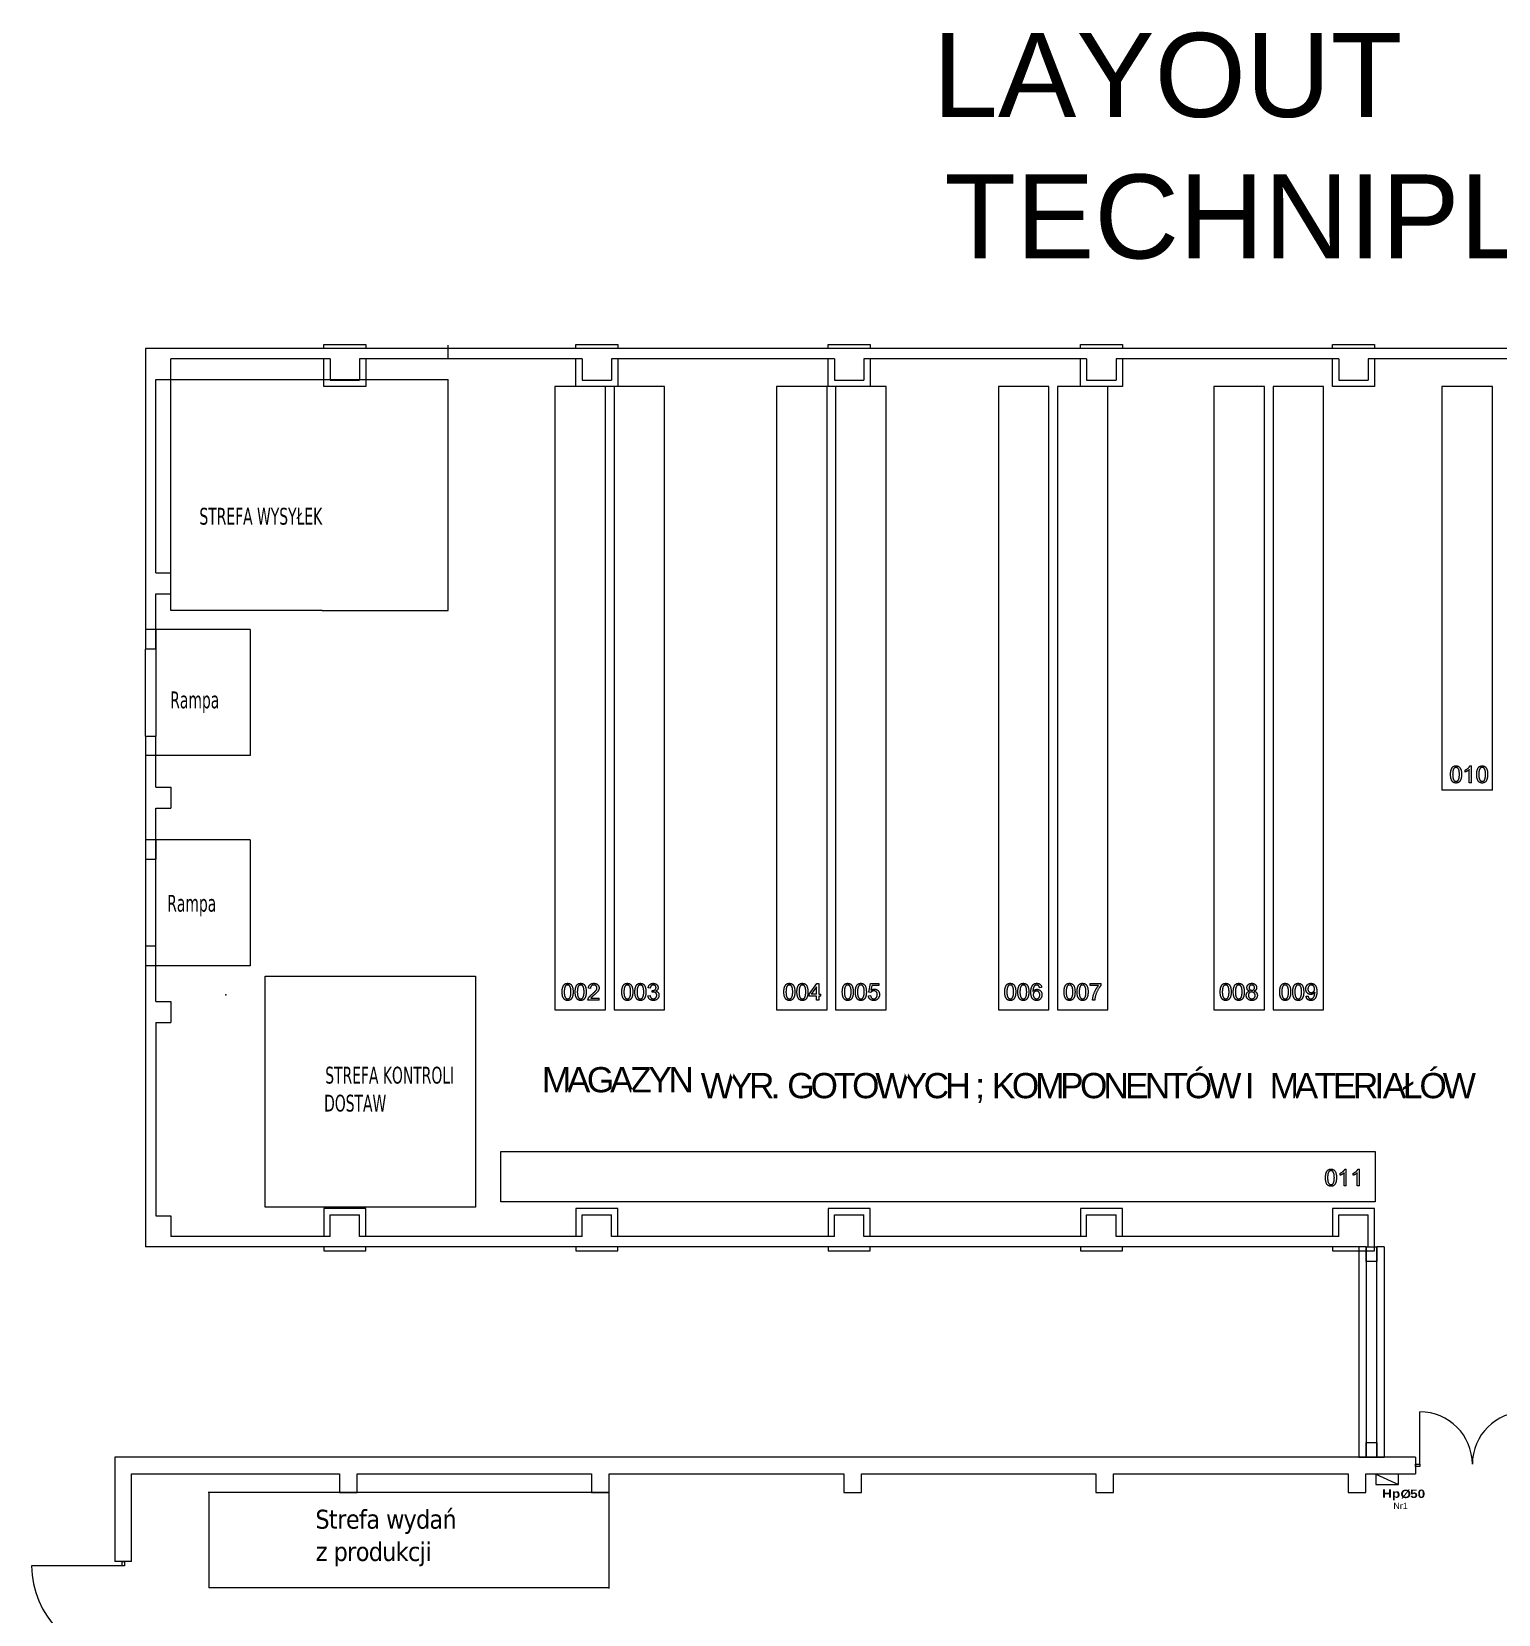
# Model space of a CAD drawing. Header units: millimetres. Extents: x 0 to 134522, y -47271 to 15049.
# Drawn here: x 55495 to 90387, y -23643 to 14016 of the extents above; entities that cross this region are included whole.
import ezdxf

# ---------------------------------------------------------------- set-up
doc = ezdxf.new("R2010")
doc.units = ezdxf.units.MM
doc.header["$MEASUREMENT"] = 0
doc.linetypes.add('DASHEDDOT', pattern=[9.2, 3, -3, 0.2, -3])
doc.layers.add('Layer0000', color=7, linetype='Continuous', lineweight=20)

msp = doc.modelspace()

# ---------------------------------------------------------------- linework, layer by layer
at = {"layer": 'Layer0000', "color": 7, "linetype": 'Continuous', "lineweight": 5}
for p, q in [((91293, 6480), (58200, 6480)), ((91293, 6480), (58200, 6480)), ((58200, 6480), (58200, -675)), ((62443, 6570), (63443, 6570)), ((62443, 6480), (62443, 6570)), ((63443, 6570), (63443, 6480)), ((68443, 6570), (69443, 6570)), ((68443, 6480), (68443, 6570)), ((69443, 6570), (69443, 6480)), ((74443, 6570), (75443, 6570)), ((74443, 6480), (74443, 6570)), ((75443, 6570), (75443, 6480)), ((80443, 6570), (81443, 6570)), ((80443, 6480), (80443, 6570)), ((81443, 6570), (81443, 6480)), ((86443, 6570), (87443, 6570)), ((86443, 6480), (86443, 6570)), ((87443, 6570), (87443, 6480)), ((58805, 5740), (58805, 6230)), ((62593, 6230), (58805, 6230)), ((62443, 5570), (62443, 6230)), ((62593, 6230), (62593, 5720)), ((63293, 6230), (63293, 5720)), ((68593, 6230), (63293, 6230)), ((63443, 6230), (63443, 5570)), ((68443, 5570), (68443, 6230)), ((68593, 6230), (68593, 5720)), ((69293, 6230), (69293, 5720)), ((74593, 6230), (69293, 6230)), ((69443, 6230), (69443, 5570)), ((74443, 5570), (74443, 6230)), ((74593, 6230), (74593, 5720)), ((75293, 6230), (75293, 5720)), ((80593, 6230), (75293, 6230)), ((75443, 6230), (75443, 5570)), ((80443, 5570), (80443, 6230)), ((80593, 6230), (80593, 5720)), ((81293, 6230), (81293, 5720)), ((86593, 6230), (81293, 6230)), ((81443, 6230), (81443, 5570)), ((86443, 5570), (86443, 6230)), ((86593, 6230), (86593, 5720)), ((87293, 6230), (87293, 5720)), ((91293, 6230), (87293, 6230)), ((87443, 6230), (87443, 5570)), ((58450, 5740), (58805, 5740)), ((58450, 1140), (58450, 5740)), ((58805, 5740), (62405, 5740)), ((58805, 240), (58805, 5740)), ((62405, 5740), (65405, 5740)), ((62593, 5720), (63293, 5720)), ((65405, 240), (65405, 5740)), ((68593, 5720), (69293, 5720)), ((74593, 5720), (75293, 5720)), ((80593, 5720), (81293, 5720)), ((86593, 5720), (87293, 5720)), ((63443, 5570), (62443, 5570)), ((69144, 5570), (67944, 5570)), ((67944, 5570), (67944, -9260)), ((69443, 5570), (68443, 5570)), ((69144, -9260), (69144, 5570)), ((70549, 5570), (69349, 5570)), ((69349, 5570), (69349, -9260)), ((70549, -9260), (70549, 5570)), ((74416, 5570), (73216, 5570)), ((73216, 5570), (73216, -9260)), ((74416, -9260), (74416, 5570)), ((75443, 5570), (74443, 5570)), ((75821, 5570), (74621, 5570)), ((74621, 5570), (74621, -9260)), ((75821, -9260), (75821, 5570)), ((79692, 5570), (78492, 5570)), ((78492, 5570), (78492, -9260)), ((79692, -9260), (79692, 5570)), ((81098, 5570), (79898, 5570)), ((79898, 5570), (79898, -9260)), ((81443, 5570), (80443, 5570)), ((81098, -9260), (81098, 5570)), ((84822, 5570), (83622, 5570)), ((83622, 5570), (83622, -9260)), ((84822, -9260), (84822, 5570)), ((86227, 5570), (85027, 5570)), ((85027, 5570), (85027, -9260)), ((86227, -9260), (86227, 5570)), ((87443, 5570), (86443, 5570)), ((90244, 5570), (89044, 5570)), ((89044, 5570), (89044, -4035)), ((90244, -4035), (90244, 5570)), ((58450, 1140), (58805, 1140)), ((58805, 640), (58805, 1140)), ((58450, 640), (58805, 640)), ((58450, -675), (58450, 640)), ((62405, 240), (58805, 240)), ((62405, 240), (65405, 240)), ((60695, -210), (58200, -210)), ((58450, -210), (58450, -675)), ((60695, -210), (60695, -3210)), ((58200, -2745), (58200, -675)), ((58450, -675), (58200, -675)), ((58450, -675), (58450, -2745)), ((58200, -2745), (58450, -2745)), ((58200, -2745), (58200, -5675)), ((58450, -3960), (58450, -2745)), ((58450, -3210), (58450, -2745)), ((60695, -3210), (58200, -3210)), ((58450, -3960), (58805, -3960)), ((58805, -3960), (58805, -4460)), ((90244, -4035), (89044, -4035)), ((58450, -4460), (58805, -4460)), ((58450, -5675), (58450, -4460)), ((60695, -5210), (58200, -5210)), ((58450, -5210), (58450, -5675)), ((60695, -5210), (60695, -8210)), ((58200, -5675), (58450, -5675)), ((58200, -5675), (58200, -7745)), ((58450, -7745), (58450, -5675)), ((58200, -7745), (58200, -14900)), ((58450, -7745), (58200, -7745)), ((58450, -9060), (58450, -7745)), ((58450, -8210), (58450, -7745)), ((60695, -8210), (58200, -8210)), ((61050, -8458), (66050, -8458)), ((61050, -13958), (61050, -8458)), ((66050, -8458), (66050, -13958)), ((58450, -9060), (58805, -9060)), ((58805, -9060), (58805, -9560)), ((67944, -9260), (69144, -9260)), ((69349, -9260), (70549, -9260)), ((73216, -9260), (74416, -9260)), ((74621, -9260), (75821, -9260)), ((78492, -9260), (79692, -9260)), ((79898, -9260), (81098, -9260)), ((83622, -9260), (84822, -9260)), ((85027, -9260), (86227, -9260)), ((58450, -9560), (58805, -9560)), ((58450, -9560), (58450, -14160)), ((66660, -13830), (66660, -12630)), ((66660, -12630), (87456, -12630)), ((87456, -12630), (87456, -13830)), ((87456, -13830), (66660, -13830)), ((58450, -14160), (58805, -14160)), ((58805, -14160), (58805, -14650)), ((66050, -13958), (61050, -13958)), ((63443, -13990), (62443, -13990)), ((62443, -13990), (62443, -14650)), ((62593, -14140), (63293, -14140)), ((62593, -14650), (62593, -14140)), ((63293, -14650), (63293, -14140)), ((63443, -14650), (63443, -13990)), ((69443, -13990), (68443, -13990)), ((68443, -13990), (68443, -14650)), ((68593, -14140), (69293, -14140)), ((68593, -14650), (68593, -14140)), ((69293, -14650), (69293, -14140)), ((69443, -14650), (69443, -13990)), ((75443, -13990), (74443, -13990)), ((74443, -13990), (74443, -14650)), ((74593, -14140), (75293, -14140)), ((74593, -14650), (74593, -14140)), ((75293, -14650), (75293, -14140)), ((75443, -14650), (75443, -13990)), ((81443, -13990), (80443, -13990)), ((80443, -13990), (80443, -14650)), ((80593, -14140), (81293, -14140)), ((80593, -14650), (80593, -14140)), ((81293, -14650), (81293, -14140)), ((81443, -14650), (81443, -13990)), ((87443, -13990), (86443, -13990)), ((86443, -13990), (86443, -14650)), ((86593, -14140), (87293, -14140)), ((86593, -14650), (86593, -14140)), ((87293, -14900), (87293, -14140)), ((87443, -14900), (87443, -13990)), ((62593, -14650), (58805, -14650)), ((68593, -14650), (63293, -14650)), ((74593, -14650), (69293, -14650)), ((80593, -14650), (75293, -14650)), ((86593, -14650), (81293, -14650)), ((87243, -14900), (58200, -14900)), ((62443, -14900), (62443, -14990)), ((62443, -14990), (63443, -14990)), ((63443, -14990), (63443, -14900)), ((68443, -14900), (68443, -14990)), ((68443, -14990), (69443, -14990)), ((69443, -14990), (69443, -14900)), ((74443, -14900), (74443, -14990)), ((74443, -14990), (75443, -14990)), ((75443, -14990), (75443, -14900)), ((80443, -14900), (80443, -14990)), ((80443, -14990), (81443, -14990)), ((81443, -14990), (81443, -14900)), ((86443, -14900), (86443, -14990)), ((86443, -14990), (87443, -14990)), ((87068, -14900), (87068, -19900)), ((87243, -14900), (87493, -14900)), ((87243, -15250), (87243, -14900)), ((87243, -14900), (87243, -19900)), ((87443, -14990), (87443, -14900)), ((87443, -14900), (87493, -14900)), ((87493, -14900), (87493, -15250)), ((87493, -19900), (87493, -14900)), ((87668, -14900), (87493, -14900)), ((87668, -14900), (87668, -19900)), ((87493, -15250), (87243, -15250)), ((87243, -19550), (87493, -19550)), ((87243, -19900), (87243, -19550)), ((87493, -19550), (87493, -19900)), ((87068, -19900), (87668, -19900)), ((87493, -19900), (87243, -19900)), ((87243, -19900), (87493, -19900)), ((69235, -20740), (59695, -20740)), ((59713, -20740), (59713, -23010)), ((69223, -20740), (69223, -23030)), ((69223, -23010), (59713, -23010))]:
    msp.add_line(p, q, dxfattribs=at)
at = {"layer": 'Layer0000', "color": 7, "linetype": 'Continuous', "lineweight": 20}
for p, q in [((65405, 6230), (65405, 6560)), ((89598, -3601), (89598, -3554)), ((89696, -3855), (89696, -3542)), ((89714, -3453), (89745, -3453)), ((89745, -3855), (89745, -3453)), ((89745, -3855), (89696, -3855)), ((73995, -8889), (74177, -8630)), ((74177, -8630), (74218, -8630)), ((74218, -8630), (74218, -8889)), ((75409, -8841), (75448, -8635)), ((75448, -8635), (75646, -8635)), ((75646, -8635), (75646, -8683)), ((80679, -8683), (80679, -8635)), ((80679, -8635), (80937, -8635)), ((80937, -8673), (80937, -8635)), ((68994, -9030), (68729, -9030)), ((68789, -8749), (68739, -8744)), ((68797, -8983), (68994, -8983)), ((68994, -9030), (68994, -8983)), ((70156, -8924), (70205, -8918)), ((70211, -8741), (70162, -8732)), ((70253, -8841), (70259, -8797)), ((70344, -8814), (70344, -8813)), ((73995, -8934), (73995, -8889)), ((74169, -8934), (73995, -8934)), ((74167, -8709), (74043, -8889)), ((74169, -8889), (74043, -8889)), ((74169, -8709), (74167, -8709)), ((74169, -8889), (74169, -8709)), ((74169, -9030), (74169, -8934)), ((74218, -9030), (74169, -9030)), ((74218, -8889), (74272, -8889)), ((74272, -8934), (74218, -8934)), ((74218, -8934), (74218, -9030)), ((74272, -8934), (74272, -8889)), ((75400, -8925), (75452, -8921)), ((75455, -8847), (75409, -8841)), ((75465, -8790), (75487, -8683)), ((75646, -8683), (75487, -8683)), ((79315, -8824), (79314, -8824)), ((79522, -8728), (79473, -8732)), ((80874, -8683), (80679, -8683)), ((80785, -9030), (80734, -9030)), ((84466, -8814), (84466, -8813)), ((84579, -8814), (84579, -8813)), ((85813, -8937), (85860, -8933)), ((86019, -8842), (86020, -8842)), ((86623, -13196), (86623, -13149)), ((86721, -13450), (86721, -13137)), ((86739, -13048), (86770, -13048)), ((86770, -13450), (86770, -13048)), ((86934, -13196), (86934, -13149)), ((87032, -13450), (87032, -13137)), ((87049, -13048), (87081, -13048)), ((87081, -13450), (87081, -13048)), ((86770, -13450), (86721, -13450)), ((87081, -13450), (87032, -13450)), ((88518, -20072), (88518, -18822)), ((57873, -19900), (57473, -19900)), ((57473, -19900), (57473, -22387)), ((88418, -19900), (57873, -19900)), ((88418, -19900), (88418, -20300)), ((57873, -22387), (57873, -20300)), ((57873, -20300), (62815, -20300)), ((62815, -20300), (62815, -20740)), ((63235, -20740), (63235, -20300)), ((63235, -20300), (68815, -20300)), ((68815, -20300), (68815, -20740)), ((69235, -20740), (69235, -20300)), ((69235, -20300), (74815, -20300)), ((74815, -20300), (74815, -20740)), ((75235, -20740), (75235, -20300)), ((75235, -20300), (80815, -20300)), ((80815, -20300), (80815, -20740)), ((81235, -20740), (81235, -20300)), ((81235, -20300), (86815, -20300)), ((86815, -20300), (86815, -20740)), ((87235, -20740), (87235, -20300)), ((87235, -20300), (88418, -20300)), ((88418, -20072), (88518, -20072)), ((88418, -20128), (88418, -20072)), ((88518, -20128), (88418, -20128)), ((88518, -20072), (88518, -20128)), ((62815, -20740), (63235, -20740)), ((68815, -20740), (69235, -20740)), ((74815, -20740), (75235, -20740)), ((80815, -20740), (81235, -20740)), ((86815, -20740), (87235, -20740)), ((57645, -22487), (55495, -22487)), ((57873, -22387), (57473, -22387)), ((57645, -22486), (57645, -22386)), ((57645, -22386), (57701, -22386)), ((57701, -22486), (57645, -22486)), ((57701, -22386), (57701, -22486))]:
    msp.add_line(p, q, dxfattribs=at)
at = {"layer": 'Layer0000', "color": 171, "linetype": 'Continuous', "lineweight": 5, "true_color": 0x8c8ceb}
for p, q in [((87471, -20305), (87471, -20555)), ((88011, -20305), (87471, -20305)), ((87471, -20305), (88011, -20555)), ((88011, -20555), (88011, -20305)), ((87471, -20555), (88011, -20555))]:
    msp.add_line(p, q, dxfattribs=at)
at = {"layer": 'Layer0000', "color": 7, "linetype": 'Continuous', "lineweight": 20}
for centre, radius, start, end in [((88518, -20072), 1250, 0, 90), ((91018, -20072), 1250, 90, 180), ((57645, -22487), 2150, 180, 270)]:
    msp.add_arc(centre, radius, start, end, dxfattribs=at)
for points, knots in [([(89250, -3658), (89250, -3554), (89318, -3453), (89380, -3453)], [0, 0, 0, 0.549654, 1, 1, 1]), ([(89380, -3493), (89340, -3493), (89300, -3571), (89300, -3658)], [0, 0, 0, 0.422501, 1, 1, 1]), ([(89300, -3658), (89300, -3717), (89318, -3787), (89354, -3821), (89380, -3821)], [0, 0, 0, 0.400991, 0.769922, 1, 1, 1]), ([(89460, -3658), (89460, -3597), (89442, -3528), (89407, -3493), (89380, -3493)], [0, 0, 0, 0.401139, 0.768435, 1, 1, 1]), ([(89511, -3658), (89511, -3761), (89443, -3862), (89380, -3862)], [0, 0, 0, 0.549395, 1, 1, 1]), ([(89380, -3821), (89420, -3821), (89460, -3745), (89460, -3658)], [0, 0, 0, 0.420851, 1, 1, 1]), ([(89872, -3658), (89872, -3554), (89939, -3453), (90002, -3453)], [0, 0, 0, 0.549654, 1, 1, 1]), ([(90002, -3493), (89962, -3493), (89922, -3571), (89922, -3658)], [0, 0, 0, 0.422501, 1, 1, 1]), ([(89922, -3658), (89922, -3717), (89940, -3787), (89976, -3821), (90002, -3821)], [0, 0, 0, 0.400991, 0.769922, 1, 1, 1]), ([(90082, -3658), (90082, -3597), (90064, -3528), (90029, -3493), (90002, -3493)], [0, 0, 0, 0.401139, 0.768435, 1, 1, 1]), ([(90132, -3658), (90132, -3761), (90065, -3862), (90002, -3862)], [0, 0, 0, 0.549395, 1, 1, 1]), ([(90002, -3821), (90042, -3821), (90082, -3745), (90082, -3658)], [0, 0, 0, 0.420851, 1, 1, 1]), ([(68115, -8833), (68115, -8729), (68183, -8628), (68245, -8628)], [0, 0, 0, 0.549654, 1, 1, 1]), ([(68426, -8833), (68426, -8729), (68493, -8628), (68556, -8628)], [0, 0, 0, 0.549654, 1, 1, 1]), ([(68739, -8744), (68743, -8688), (68814, -8628), (68868, -8628)], [0, 0, 0, 0.503561, 1, 1, 1]), ([(68868, -8628), (68927, -8628), (68993, -8693), (68993, -8739)], [0, 0, 0, 0.52209, 1, 1, 1]), ([(69535, -8833), (69535, -8729), (69603, -8628), (69665, -8628)], [0, 0, 0, 0.549654, 1, 1, 1]), ([(69846, -8833), (69846, -8729), (69913, -8628), (69976, -8628)], [0, 0, 0, 0.549654, 1, 1, 1]), ([(70162, -8732), (70171, -8680), (70236, -8628), (70282, -8628)], [0, 0, 0, 0.514512, 1, 1, 1]), ([(70282, -8628), (70332, -8628), (70398, -8688), (70398, -8732)], [0, 0, 0, 0.511465, 1, 1, 1]), ([(73390, -8833), (73390, -8729), (73458, -8628), (73520, -8628)], [0, 0, 0, 0.549654, 1, 1, 1]), ([(73701, -8833), (73701, -8729), (73768, -8628), (73831, -8628)], [0, 0, 0, 0.549654, 1, 1, 1]), ([(74780, -8833), (74780, -8729), (74848, -8628), (74910, -8628)], [0, 0, 0, 0.549654, 1, 1, 1]), ([(75091, -8833), (75091, -8729), (75158, -8628), (75221, -8628)], [0, 0, 0, 0.549654, 1, 1, 1]), ([(78645, -8833), (78645, -8729), (78713, -8628), (78775, -8628)], [0, 0, 0, 0.549654, 1, 1, 1]), ([(78956, -8833), (78956, -8729), (79023, -8628), (79086, -8628)], [0, 0, 0, 0.549654, 1, 1, 1]), ([(79265, -8843), (79265, -8736), (79339, -8628), (79408, -8628)], [0, 0, 0, 0.542739, 1, 1, 1]), ([(79408, -8628), (79453, -8628), (79515, -8678), (79522, -8728)], [0, 0, 0, 0.490515, 1, 1, 1]), ([(80055, -8833), (80055, -8729), (80123, -8628), (80185, -8628)], [0, 0, 0, 0.549654, 1, 1, 1]), ([(80366, -8833), (80366, -8729), (80433, -8628), (80496, -8628)], [0, 0, 0, 0.549654, 1, 1, 1]), ([(83770, -8833), (83770, -8729), (83838, -8628), (83900, -8628)], [0, 0, 0, 0.549654, 1, 1, 1]), ([(84081, -8833), (84081, -8729), (84148, -8628), (84211, -8628)], [0, 0, 0, 0.549654, 1, 1, 1]), ([(84406, -8731), (84406, -8687), (84470, -8628), (84521, -8628)], [0, 0, 0, 0.486804, 1, 1, 1]), ([(84521, -8628), (84573, -8628), (84637, -8689), (84637, -8733)], [0, 0, 0, 0.516011, 1, 1, 1]), ([(85185, -8833), (85185, -8729), (85253, -8628), (85315, -8628)], [0, 0, 0, 0.549654, 1, 1, 1]), ([(85496, -8833), (85496, -8729), (85563, -8628), (85626, -8628)], [0, 0, 0, 0.549654, 1, 1, 1]), ([(85806, -8763), (85806, -8704), (85876, -8628), (85932, -8628)], [0, 0, 0, 0.506355, 1, 1, 1]), ([(85932, -8628), (85987, -8628), (86069, -8715), (86069, -8822)], [0, 0, 0, 0.436246, 1, 1, 1]), ([(68245, -8668), (68205, -8668), (68165, -8746), (68165, -8833)], [0, 0, 0, 0.422501, 1, 1, 1]), ([(68165, -8833), (68165, -8892), (68183, -8962), (68219, -8996), (68245, -8996)], [0, 0, 0, 0.400991, 0.769922, 1, 1, 1]), ([(68325, -8833), (68325, -8772), (68307, -8703), (68272, -8668), (68245, -8668)], [0, 0, 0, 0.401139, 0.768435, 1, 1, 1]), ([(68376, -8833), (68376, -8936), (68308, -9037), (68245, -9037)], [0, 0, 0, 0.549395, 1, 1, 1]), ([(68245, -8996), (68285, -8996), (68325, -8920), (68325, -8833)], [0, 0, 0, 0.420851, 1, 1, 1]), ([(68556, -8668), (68516, -8668), (68476, -8746), (68476, -8833)], [0, 0, 0, 0.422501, 1, 1, 1]), ([(68476, -8833), (68476, -8892), (68494, -8962), (68530, -8996), (68556, -8996)], [0, 0, 0, 0.400991, 0.769922, 1, 1, 1]), ([(68636, -8833), (68636, -8772), (68618, -8703), (68583, -8668), (68556, -8668)], [0, 0, 0, 0.401139, 0.768435, 1, 1, 1]), ([(68687, -8833), (68687, -8936), (68619, -9037), (68556, -9037)], [0, 0, 0, 0.549395, 1, 1, 1]), ([(68556, -8996), (68596, -8996), (68636, -8920), (68636, -8833)], [0, 0, 0, 0.420851, 1, 1, 1]), ([(68729, -9030), (68729, -8996), (68776, -8927), (68841, -8875)], [0, 0, 0, 0.413527, 1, 1, 1]), ([(68867, -8668), (68834, -8668), (68789, -8709), (68789, -8749)], [0, 0, 0, 0.481038, 1, 1, 1]), ([(68841, -8875), (68880, -8843), (68943, -8773), (68943, -8738)], [0, 0, 0, 0.528379, 1, 1, 1]), ([(68993, -8739), (68993, -8778), (68937, -8857), (68855, -8923)], [0, 0, 0, 0.400099, 1, 1, 1]), ([(68943, -8738), (68943, -8708), (68900, -8668), (68867, -8668)], [0, 0, 0, 0.493163, 1, 1, 1]), ([(69665, -8668), (69625, -8668), (69585, -8746), (69585, -8833)], [0, 0, 0, 0.422501, 1, 1, 1]), ([(69585, -8833), (69585, -8892), (69603, -8962), (69639, -8996), (69665, -8996)], [0, 0, 0, 0.400991, 0.769922, 1, 1, 1]), ([(69745, -8833), (69745, -8772), (69727, -8703), (69692, -8668), (69665, -8668)], [0, 0, 0, 0.401139, 0.768435, 1, 1, 1]), ([(69796, -8833), (69796, -8936), (69728, -9037), (69665, -9037)], [0, 0, 0, 0.549395, 1, 1, 1]), ([(69665, -8996), (69705, -8996), (69745, -8920), (69745, -8833)], [0, 0, 0, 0.420851, 1, 1, 1]), ([(69976, -8668), (69936, -8668), (69896, -8746), (69896, -8833)], [0, 0, 0, 0.422501, 1, 1, 1]), ([(69896, -8833), (69896, -8892), (69914, -8962), (69950, -8996), (69976, -8996)], [0, 0, 0, 0.400991, 0.769922, 1, 1, 1]), ([(70056, -8833), (70056, -8772), (70038, -8703), (70003, -8668), (69976, -8668)], [0, 0, 0, 0.401139, 0.768435, 1, 1, 1]), ([(70107, -8833), (70107, -8936), (70039, -9037), (69976, -9037)], [0, 0, 0, 0.549395, 1, 1, 1]), ([(69976, -8996), (70016, -8996), (70056, -8920), (70056, -8833)], [0, 0, 0, 0.420851, 1, 1, 1]), ([(70284, -9037), (70231, -9037), (70162, -8975), (70156, -8924)], [0, 0, 0, 0.50322, 1, 1, 1]), ([(70205, -8918), (70213, -8957), (70252, -8996), (70284, -8996)], [0, 0, 0, 0.522746, 1, 1, 1]), ([(70283, -8668), (70253, -8668), (70216, -8706), (70211, -8741)], [0, 0, 0, 0.483847, 1, 1, 1]), ([(70259, -8797), (70278, -8797), (70301, -8794), (70330, -8779), (70348, -8751), (70348, -8731)], [0, 0, 0, 0.197632, 0.452094, 0.752571, 1, 1, 1]), ([(70348, -8731), (70348, -8701), (70309, -8668), (70283, -8668)], [0, 0, 0, 0.512053, 1, 1, 1]), ([(70419, -8912), (70419, -8967), (70339, -9037), (70284, -9037)], [0, 0, 0, 0.498725, 1, 1, 1]), ([(70284, -8996), (70318, -8996), (70366, -8948), (70366, -8913)], [0, 0, 0, 0.498669, 1, 1, 1]), ([(70366, -8913), (70366, -8880), (70323, -8835), (70288, -8835)], [0, 0, 0, 0.496457, 1, 1, 1]), ([(70344, -8814), (70381, -8821), (70419, -8878), (70419, -8912)], [0, 0, 0, 0.509417, 1, 1, 1]), ([(73520, -8668), (73480, -8668), (73440, -8746), (73440, -8833)], [0, 0, 0, 0.422501, 1, 1, 1]), ([(73440, -8833), (73440, -8892), (73458, -8962), (73494, -8996), (73520, -8996)], [0, 0, 0, 0.400991, 0.769922, 1, 1, 1]), ([(73600, -8833), (73600, -8772), (73582, -8703), (73547, -8668), (73520, -8668)], [0, 0, 0, 0.401139, 0.768435, 1, 1, 1]), ([(73651, -8833), (73651, -8936), (73583, -9037), (73520, -9037)], [0, 0, 0, 0.549395, 1, 1, 1]), ([(73520, -8996), (73560, -8996), (73600, -8920), (73600, -8833)], [0, 0, 0, 0.420851, 1, 1, 1]), ([(73831, -8668), (73791, -8668), (73751, -8746), (73751, -8833)], [0, 0, 0, 0.422501, 1, 1, 1]), ([(73751, -8833), (73751, -8892), (73769, -8962), (73805, -8996), (73831, -8996)], [0, 0, 0, 0.400991, 0.769922, 1, 1, 1]), ([(73911, -8833), (73911, -8772), (73893, -8703), (73858, -8668), (73831, -8668)], [0, 0, 0, 0.401139, 0.768435, 1, 1, 1]), ([(73962, -8833), (73962, -8936), (73894, -9037), (73831, -9037)], [0, 0, 0, 0.549395, 1, 1, 1]), ([(73831, -8996), (73871, -8996), (73911, -8920), (73911, -8833)], [0, 0, 0, 0.420851, 1, 1, 1]), ([(74910, -8668), (74870, -8668), (74830, -8746), (74830, -8833)], [0, 0, 0, 0.422501, 1, 1, 1]), ([(74830, -8833), (74830, -8892), (74848, -8962), (74884, -8996), (74910, -8996)], [0, 0, 0, 0.400991, 0.769922, 1, 1, 1]), ([(74990, -8833), (74990, -8772), (74972, -8703), (74937, -8668), (74910, -8668)], [0, 0, 0, 0.401139, 0.768435, 1, 1, 1]), ([(75041, -8833), (75041, -8936), (74973, -9037), (74910, -9037)], [0, 0, 0, 0.549395, 1, 1, 1]), ([(74910, -8996), (74950, -8996), (74990, -8920), (74990, -8833)], [0, 0, 0, 0.420851, 1, 1, 1]), ([(75221, -8668), (75181, -8668), (75141, -8746), (75141, -8833)], [0, 0, 0, 0.422501, 1, 1, 1]), ([(75141, -8833), (75141, -8892), (75159, -8962), (75195, -8996), (75221, -8996)], [0, 0, 0, 0.400991, 0.769922, 1, 1, 1]), ([(75301, -8833), (75301, -8772), (75283, -8703), (75248, -8668), (75221, -8668)], [0, 0, 0, 0.401139, 0.768435, 1, 1, 1]), ([(75352, -8833), (75352, -8936), (75284, -9037), (75221, -9037)], [0, 0, 0, 0.549395, 1, 1, 1]), ([(75221, -8996), (75261, -8996), (75301, -8920), (75301, -8833)], [0, 0, 0, 0.420851, 1, 1, 1]), ([(75529, -9037), (75479, -9037), (75406, -8980), (75400, -8925)], [0, 0, 0, 0.490141, 1, 1, 1]), ([(75452, -8921), (75458, -8959), (75499, -8996), (75529, -8996)], [0, 0, 0, 0.5235, 1, 1, 1]), ([(75613, -8899), (75613, -8857), (75565, -8808), (75528, -8808)], [0, 0, 0, 0.510771, 1, 1, 1]), ([(75665, -8894), (75665, -8954), (75590, -9037), (75529, -9037)], [0, 0, 0, 0.497627, 1, 1, 1]), ([(75529, -8996), (75566, -8996), (75613, -8940), (75613, -8899)], [0, 0, 0, 0.491503, 1, 1, 1]), ([(75541, -8764), (75591, -8764), (75665, -8835), (75665, -8894)], [0, 0, 0, 0.485657, 1, 1, 1]), ([(78775, -8668), (78735, -8668), (78695, -8746), (78695, -8833)], [0, 0, 0, 0.422501, 1, 1, 1]), ([(78695, -8833), (78695, -8892), (78713, -8962), (78749, -8996), (78775, -8996)], [0, 0, 0, 0.400991, 0.769922, 1, 1, 1]), ([(78855, -8833), (78855, -8772), (78837, -8703), (78802, -8668), (78775, -8668)], [0, 0, 0, 0.401139, 0.768435, 1, 1, 1]), ([(78906, -8833), (78906, -8936), (78838, -9037), (78775, -9037)], [0, 0, 0, 0.549395, 1, 1, 1]), ([(78775, -8996), (78815, -8996), (78855, -8920), (78855, -8833)], [0, 0, 0, 0.420851, 1, 1, 1]), ([(79086, -8668), (79046, -8668), (79006, -8746), (79006, -8833)], [0, 0, 0, 0.422501, 1, 1, 1]), ([(79006, -8833), (79006, -8892), (79024, -8962), (79060, -8996), (79086, -8996)], [0, 0, 0, 0.400991, 0.769922, 1, 1, 1]), ([(79166, -8833), (79166, -8772), (79148, -8703), (79113, -8668), (79086, -8668)], [0, 0, 0, 0.401139, 0.768435, 1, 1, 1]), ([(79217, -8833), (79217, -8936), (79149, -9037), (79086, -9037)], [0, 0, 0, 0.549395, 1, 1, 1]), ([(79086, -8996), (79126, -8996), (79166, -8920), (79166, -8833)], [0, 0, 0, 0.420851, 1, 1, 1]), ([(79404, -9037), (79346, -9037), (79265, -8952), (79265, -8843)], [0, 0, 0, 0.436121, 1, 1, 1]), ([(79406, -8668), (79368, -8668), (79314, -8743), (79314, -8824)], [0, 0, 0, 0.429226, 1, 1, 1]), ([(79401, -8814), (79369, -8814), (79322, -8861), (79322, -8900)], [0, 0, 0, 0.484061, 1, 1, 1]), ([(79322, -8900), (79322, -8940), (79368, -8996), (79403, -8996)], [0, 0, 0, 0.511154, 1, 1, 1]), ([(79479, -8903), (79479, -8864), (79437, -8814), (79401, -8814)], [0, 0, 0, 0.507951, 1, 1, 1]), ([(79403, -8996), (79437, -8996), (79479, -8942), (79479, -8903)], [0, 0, 0, 0.488324, 1, 1, 1]), ([(79529, -8900), (79529, -8957), (79461, -9037), (79404, -9037)], [0, 0, 0, 0.500421, 1, 1, 1]), ([(79411, -8771), (79460, -8771), (79529, -8843), (79529, -8900)], [0, 0, 0, 0.487946, 1, 1, 1]), ([(80185, -8668), (80145, -8668), (80105, -8746), (80105, -8833)], [0, 0, 0, 0.422501, 1, 1, 1]), ([(80105, -8833), (80105, -8892), (80123, -8962), (80159, -8996), (80185, -8996)], [0, 0, 0, 0.400991, 0.769922, 1, 1, 1]), ([(80265, -8833), (80265, -8772), (80247, -8703), (80212, -8668), (80185, -8668)], [0, 0, 0, 0.401139, 0.768435, 1, 1, 1]), ([(80316, -8833), (80316, -8936), (80248, -9037), (80185, -9037)], [0, 0, 0, 0.549395, 1, 1, 1]), ([(80185, -8996), (80225, -8996), (80265, -8920), (80265, -8833)], [0, 0, 0, 0.420851, 1, 1, 1]), ([(80496, -8668), (80456, -8668), (80416, -8746), (80416, -8833)], [0, 0, 0, 0.422501, 1, 1, 1]), ([(80416, -8833), (80416, -8892), (80434, -8962), (80470, -8996), (80496, -8996)], [0, 0, 0, 0.400991, 0.769922, 1, 1, 1]), ([(80576, -8833), (80576, -8772), (80558, -8703), (80523, -8668), (80496, -8668)], [0, 0, 0, 0.401139, 0.768435, 1, 1, 1]), ([(80627, -8833), (80627, -8936), (80559, -9037), (80496, -9037)], [0, 0, 0, 0.549395, 1, 1, 1]), ([(80496, -8996), (80536, -8996), (80576, -8920), (80576, -8833)], [0, 0, 0, 0.420851, 1, 1, 1]), ([(80734, -9030), (80736, -8948), (80813, -8753), (80874, -8683)], [0, 0, 0, 0.490218, 1, 1, 1]), ([(80937, -8673), (80879, -8738), (80792, -8928), (80785, -9030)], [0, 0, 0, 0.488233, 1, 1, 1]), ([(83900, -8668), (83860, -8668), (83820, -8746), (83820, -8833)], [0, 0, 0, 0.422501, 1, 1, 1]), ([(83820, -8833), (83820, -8892), (83838, -8962), (83874, -8996), (83900, -8996)], [0, 0, 0, 0.400991, 0.769922, 1, 1, 1]), ([(83980, -8833), (83980, -8772), (83962, -8703), (83927, -8668), (83900, -8668)], [0, 0, 0, 0.401139, 0.768435, 1, 1, 1]), ([(84031, -8833), (84031, -8936), (83963, -9037), (83900, -9037)], [0, 0, 0, 0.549395, 1, 1, 1]), ([(83900, -8996), (83940, -8996), (83980, -8920), (83980, -8833)], [0, 0, 0, 0.420851, 1, 1, 1]), ([(84211, -8668), (84171, -8668), (84131, -8746), (84131, -8833)], [0, 0, 0, 0.422501, 1, 1, 1]), ([(84131, -8833), (84131, -8892), (84149, -8962), (84185, -8996), (84211, -8996)], [0, 0, 0, 0.400991, 0.769922, 1, 1, 1]), ([(84291, -8833), (84291, -8772), (84273, -8703), (84238, -8668), (84211, -8668)], [0, 0, 0, 0.401139, 0.768435, 1, 1, 1]), ([(84342, -8833), (84342, -8936), (84274, -9037), (84211, -9037)], [0, 0, 0, 0.549395, 1, 1, 1]), ([(84211, -8996), (84251, -8996), (84291, -8920), (84291, -8833)], [0, 0, 0, 0.420851, 1, 1, 1]), ([(84390, -8914), (84390, -8876), (84431, -8820), (84466, -8814)], [0, 0, 0, 0.505825, 1, 1, 1]), ([(84522, -9037), (84464, -9037), (84390, -8967), (84390, -8914)], [0, 0, 0, 0.509131, 1, 1, 1]), ([(84521, -8834), (84485, -8834), (84440, -8882), (84440, -8915)], [0, 0, 0, 0.506169, 1, 1, 1]), ([(84440, -8915), (84440, -8949), (84487, -8996), (84522, -8996)], [0, 0, 0, 0.497975, 1, 1, 1]), ([(84522, -8668), (84493, -8668), (84457, -8705), (84457, -8730)], [0, 0, 0, 0.510469, 1, 1, 1]), ([(84457, -8730), (84457, -8760), (84494, -8794), (84522, -8794)], [0, 0, 0, 0.50684, 1, 1, 1]), ([(84603, -8916), (84603, -8880), (84555, -8834), (84521, -8834)], [0, 0, 0, 0.50337, 1, 1, 1]), ([(84587, -8733), (84587, -8706), (84549, -8668), (84522, -8668)], [0, 0, 0, 0.498307, 1, 1, 1]), ([(84522, -8794), (84550, -8794), (84587, -8759), (84587, -8733)], [0, 0, 0, 0.503484, 1, 1, 1]), ([(84654, -8916), (84654, -8968), (84580, -9037), (84522, -9037)], [0, 0, 0, 0.489932, 1, 1, 1]), ([(84522, -8996), (84557, -8996), (84603, -8952), (84603, -8916)], [0, 0, 0, 0.497266, 1, 1, 1]), ([(85315, -8668), (85275, -8668), (85235, -8746), (85235, -8833)], [0, 0, 0, 0.422501, 1, 1, 1]), ([(85235, -8833), (85235, -8892), (85253, -8962), (85289, -8996), (85315, -8996)], [0, 0, 0, 0.400991, 0.769922, 1, 1, 1]), ([(85395, -8833), (85395, -8772), (85377, -8703), (85342, -8668), (85315, -8668)], [0, 0, 0, 0.401139, 0.768435, 1, 1, 1]), ([(85446, -8833), (85446, -8936), (85378, -9037), (85315, -9037)], [0, 0, 0, 0.549395, 1, 1, 1]), ([(85315, -8996), (85355, -8996), (85395, -8920), (85395, -8833)], [0, 0, 0, 0.420851, 1, 1, 1]), ([(85626, -8668), (85586, -8668), (85546, -8746), (85546, -8833)], [0, 0, 0, 0.422501, 1, 1, 1]), ([(85546, -8833), (85546, -8892), (85564, -8962), (85600, -8996), (85626, -8996)], [0, 0, 0, 0.400991, 0.769922, 1, 1, 1]), ([(85706, -8833), (85706, -8772), (85688, -8703), (85653, -8668), (85626, -8668)], [0, 0, 0, 0.401139, 0.768435, 1, 1, 1]), ([(85757, -8833), (85757, -8936), (85689, -9037), (85626, -9037)], [0, 0, 0, 0.549395, 1, 1, 1]), ([(85626, -8996), (85666, -8996), (85706, -8920), (85706, -8833)], [0, 0, 0, 0.420851, 1, 1, 1]), ([(85924, -8894), (85875, -8894), (85806, -8822), (85806, -8763)], [0, 0, 0, 0.485366, 1, 1, 1]), ([(85925, -9037), (85880, -9037), (85820, -8987), (85813, -8937)], [0, 0, 0, 0.488868, 1, 1, 1]), ([(85937, -8668), (85903, -8668), (85856, -8725), (85856, -8765)], [0, 0, 0, 0.486423, 1, 1, 1]), ([(85856, -8765), (85856, -8803), (85902, -8851), (85936, -8851)], [0, 0, 0, 0.509962, 1, 1, 1]), ([(86019, -8842), (86004, -8865), (85954, -8894), (85924, -8894)], [0, 0, 0, 0.494506, 1, 1, 1]), ([(86069, -8822), (86069, -8930), (85994, -9037), (85925, -9037)], [0, 0, 0, 0.544881, 1, 1, 1]), ([(85926, -8996), (85972, -8996), (86020, -8914), (86020, -8842)], [0, 0, 0, 0.456668, 1, 1, 1]), ([(85936, -8851), (85972, -8851), (86014, -8800), (86014, -8761)], [0, 0, 0, 0.492767, 1, 1, 1]), ([(86014, -8761), (86014, -8722), (85971, -8668), (85937, -8668)], [0, 0, 0, 0.513594, 1, 1, 1]), ([(86275, -13253), (86275, -13149), (86343, -13048), (86405, -13048)], [0, 0, 0, 0.549654, 1, 1, 1]), ([(86405, -13088), (86365, -13088), (86325, -13166), (86325, -13253)], [0, 0, 0, 0.422501, 1, 1, 1]), ([(86485, -13253), (86485, -13192), (86467, -13123), (86432, -13088), (86405, -13088)], [0, 0, 0, 0.401139, 0.768435, 1, 1, 1]), ([(86325, -13253), (86325, -13312), (86343, -13382), (86379, -13416), (86405, -13416)], [0, 0, 0, 0.400991, 0.769922, 1, 1, 1]), ([(86536, -13253), (86536, -13356), (86468, -13457), (86405, -13457)], [0, 0, 0, 0.549395, 1, 1, 1]), ([(86405, -13416), (86445, -13416), (86485, -13340), (86485, -13253)], [0, 0, 0, 0.420851, 1, 1, 1])]:
    msp.add_open_spline(points, degree=2, knots=knots, dxfattribs=at)
for points in [[(89380, -3862), (89250, -3862), (89250, -3658)], [(89380, -3453), (89511, -3453), (89511, -3658)], [(89598, -3554), (89683, -3513), (89714, -3453)], [(89696, -3542), (89660, -3577), (89598, -3601)], [(90002, -3862), (89872, -3862), (89872, -3658)], [(90002, -3453), (90132, -3453), (90132, -3658)], [(68245, -8628), (68376, -8628), (68376, -8833)], [(68556, -8628), (68687, -8628), (68687, -8833)], [(69665, -8628), (69796, -8628), (69796, -8833)], [(69976, -8628), (70107, -8628), (70107, -8833)], [(73520, -8628), (73651, -8628), (73651, -8833)], [(73831, -8628), (73962, -8628), (73962, -8833)], [(74910, -8628), (75041, -8628), (75041, -8833)], [(75221, -8628), (75352, -8628), (75352, -8833)], [(78775, -8628), (78906, -8628), (78906, -8833)], [(79086, -8628), (79217, -8628), (79217, -8833)], [(80185, -8628), (80316, -8628), (80316, -8833)], [(80496, -8628), (80627, -8628), (80627, -8833)], [(83900, -8628), (84031, -8628), (84031, -8833)], [(84211, -8628), (84342, -8628), (84342, -8833)], [(85315, -8628), (85446, -8628), (85446, -8833)], [(85626, -8628), (85757, -8628), (85757, -8833)], [(68245, -9037), (68115, -9037), (68115, -8833)], [(68556, -9037), (68426, -9037), (68426, -8833)], [(68855, -8923), (68811, -8957), (68797, -8983)], [(69665, -9037), (69535, -9037), (69535, -8833)], [(69976, -9037), (69846, -9037), (69846, -8833)], [(70288, -8835), (70273, -8835), (70253, -8841)], [(70398, -8732), (70398, -8788), (70344, -8813)], [(73520, -9037), (73390, -9037), (73390, -8833)], [(73831, -9037), (73701, -9037), (73701, -8833)], [(74910, -9037), (74780, -9037), (74780, -8833)], [(75221, -9037), (75091, -9037), (75091, -8833)], [(75528, -8808), (75480, -8808), (75455, -8847)], [(75465, -8790), (75502, -8764), (75541, -8764)], [(78775, -9037), (78645, -9037), (78645, -8833)], [(79086, -9037), (78956, -9037), (78956, -8833)], [(79315, -8824), (79349, -8771), (79411, -8771)], [(79473, -8732), (79460, -8668), (79406, -8668)], [(80185, -9037), (80055, -9037), (80055, -8833)], [(80496, -9037), (80366, -9037), (80366, -8833)], [(83900, -9037), (83770, -9037), (83770, -8833)], [(84211, -9037), (84081, -9037), (84081, -8833)], [(84466, -8813), (84406, -8794), (84406, -8731)], [(84637, -8733), (84637, -8791), (84579, -8813)], [(84579, -8814), (84654, -8838), (84654, -8916)], [(85315, -9037), (85185, -9037), (85185, -8833)], [(85626, -9037), (85496, -9037), (85496, -8833)], [(85860, -8933), (85871, -8996), (85926, -8996)], [(86405, -13048), (86536, -13048), (86536, -13253)], [(86623, -13149), (86708, -13108), (86739, -13048)], [(86721, -13137), (86685, -13172), (86623, -13196)], [(86934, -13149), (87019, -13108), (87049, -13048)], [(87032, -13137), (86995, -13172), (86934, -13196)], [(86405, -13457), (86275, -13457), (86275, -13253)]]:
    msp.add_open_spline(points, degree=2, dxfattribs=at)
at = {"layer": 'Layer0000', "color": 7, "linetype": 'DASHEDDOT', "lineweight": 5}
msp.add_point((60111, -8899), dxfattribs=at)

# ---------------------------------------------------------------- texts
at = {"layer": 'Layer0000', "color": 7, "linetype": 'Continuous', "lineweight": -3, "attachment_point": 1}
for s, insert, char_height in [('\\pxsm0.625;\\T1;\\W1;{\\l\\fArial|b0;LAYOUT}', (76929, 13986), 2000), ('\\pxsm0.625;\\T1;\\W1;{\\l\\fArial|b0;TECHNIPLAST}', (77205, 10619), 2000), ('\\pxsm0.625;\\T1;\\W0.699999988079071;{\\l\\fTahoma|b0;STREFA WYSYŁEK}', (59486, 2686), 400), ('\\pxsm0.625;\\T1;\\W0.699999988079071;{\\l\\fTahoma|b0;Rampa}', (58792, -1684), 400), ('\\pxsm0.625;\\T1;\\W0.699999988079071;{\\l\\fTahoma|b0;Rampa}', (58720, -6523), 400), ('\\pxsm0.625;\\T1;\\W0.699999988079071;{\\l\\fTahoma|b0;STREFA KONTROLI}', (62479, -10613), 400), ('\\pxsm0.625;\\T0.75;\\W1;{\\l\\fArial|b0;MAGAZYN}', (67634, -10621), 600), ('\\pxsm0.625;\\T0.75;\\W1;{\\l\\fArial|b0; WYR. GOTOWYCH ; KOMPONENTÓW I  MATERIAŁÓW}', (71214, -10762), 600), ('\\pxsm0.625;\\T1;\\W0.699999988079071;{\\l\\fTahoma|b0;DOSTAW}', (62452, -11279), 400), ('\\pxsm0.625;\\T1;\\W1;{\\l\\fArial Black|b0;Hp}', (87625, -20670), 200), ('\\pxsm0.625;\\T1;\\W1;{\\l\\fArial Black|b0;%%c}', (88060, -20677), 200), ('\\pxsm0.625;\\T1;\\W1;{\\l\\fArial Black|b0;50}', (88289, -20674), 200), ('\\pxsm0.625;\\T1;\\W1;{\\l\\fArial|b0;Nr1}', (87891, -20987), 150), ('\\pxsm0.625;\\T0.950000002980232;\\W1;{\\l\\fTahoma|b0;Strefa wydań}', (62246, -21154), 450), ('\\pxsm0.625;\\T0.950000002980232;\\W1;{\\l\\fTahoma|b0;z produkcji}', (62254, -21924), 450)]:
    msp.add_mtext(s, dxfattribs=dict(at, insert=insert, char_height=char_height))

doc.saveas('drawing.dxf')
